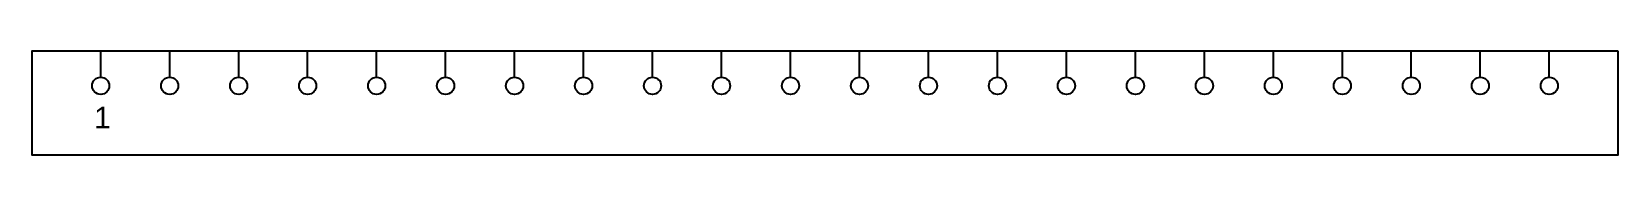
# Model space of a CAD drawing. Header units: millimetres. Extents: x -8 to 176, y -12 to 0.
import ezdxf

# ---------------------------------------------------------------- set-up
doc = ezdxf.new("R2010")
doc.units = ezdxf.units.MM
doc.layers.add('EPLAN302', color=5, linetype='Continuous', lineweight=25)
doc.styles.get("Standard").update_dxf_attribs({"font": 'arial.ttf'})

msp = doc.modelspace()

# ---------------------------------------------------------------- linework, layer by layer
msp.add_lwpolyline([(176, 0), (-8, 0), (-8, -12), (176, -12)], close=True)
at = {"layer": 'EPLAN302', "lineweight": 25, "ltscale": 4}
for p, q in [((0, -3), (0, 0)), ((8, -3), (8, 0)), ((16, -3), (16, 0)), ((24, -3), (24, 0)), ((32, -3), (32, 0)), ((40, -3), (40, 0)), ((48, -3), (48, 0)), ((56, -3), (56, 0)), ((64, -3), (64, 0)), ((72, -3), (72, 0)), ((80, -3), (80, 0)), ((88, -3), (88, 0)), ((96, -3), (96, 0)), ((104, -3), (104, 0)), ((112, -3), (112, 0)), ((120, -3), (120, 0)), ((128, -3), (128, 0)), ((136, -3), (136, 0)), ((144, -3), (144, 0)), ((152, -3), (152, 0)), ((160, -3), (160, 0)), ((168, -3), (168, 0))]:
    msp.add_line(p, q, dxfattribs=at)
for centre in [(0, -4), (8, -4), (16, -4), (24, -4), (32, -4), (40, -4), (48, -4), (56, -4), (64, -4), (72, -4), (80, -4), (88, -4), (96, -4), (104, -4), (112, -4), (120, -4), (128, -4), (136, -4), (144, -4), (152, -4), (160, -4), (168, -4)]:
    msp.add_circle(centre, 1, dxfattribs=at)

# ---------------------------------------------------------------- texts
at = {"insert": (-0.76, -6.43), "char_height": 2.5, "attachment_point": 1}
msp.add_mtext_dynamic_manual_height_columns('1', width=5.0074, gutter_width=12.5, heights=[0], dxfattribs=at)

doc.saveas('drawing.dxf')
